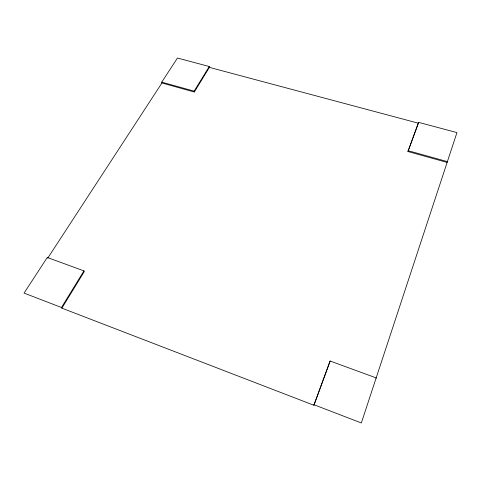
<?xml version="1.0" encoding="UTF-8"?>
<svg xmlns="http://www.w3.org/2000/svg" width="481" height="481" viewBox="0 0 481 481"><rect width="100%" height="100%" fill="white"/><g stroke="black" fill="none" stroke-linecap="round" stroke-linejoin="round"><path stroke-width="0.72" d="M61.887 308.147L84.289 271.579L83.934 270.887L47.294 257.467L24.05 293.085L61.478 307.497L61.887 308.147L313.901 405.249L330.128 361.033L376.178 377.898L376.022 378.469M330.128 361.033L313.901 405.249M447.15 162.44L407.948 151.521L418.626 122.366L456.95 132.594L361.333 422.967L313.937 404.713M407.948 151.521L418.626 122.366M161.929 82.985L194.306 92.003L209.397 67.376L209.277 66.516L177.471 58.033L161.736 82.137L161.929 82.985L47.709 258.177L47.294 257.467M61.478 307.497L83.934 270.887M194.306 92.003L194.162 91.162L209.277 66.516M209.397 67.376L418.44 123.214M161.736 82.137L194.162 91.162M408.122 150.697L447.39 161.622"/></g></svg>
